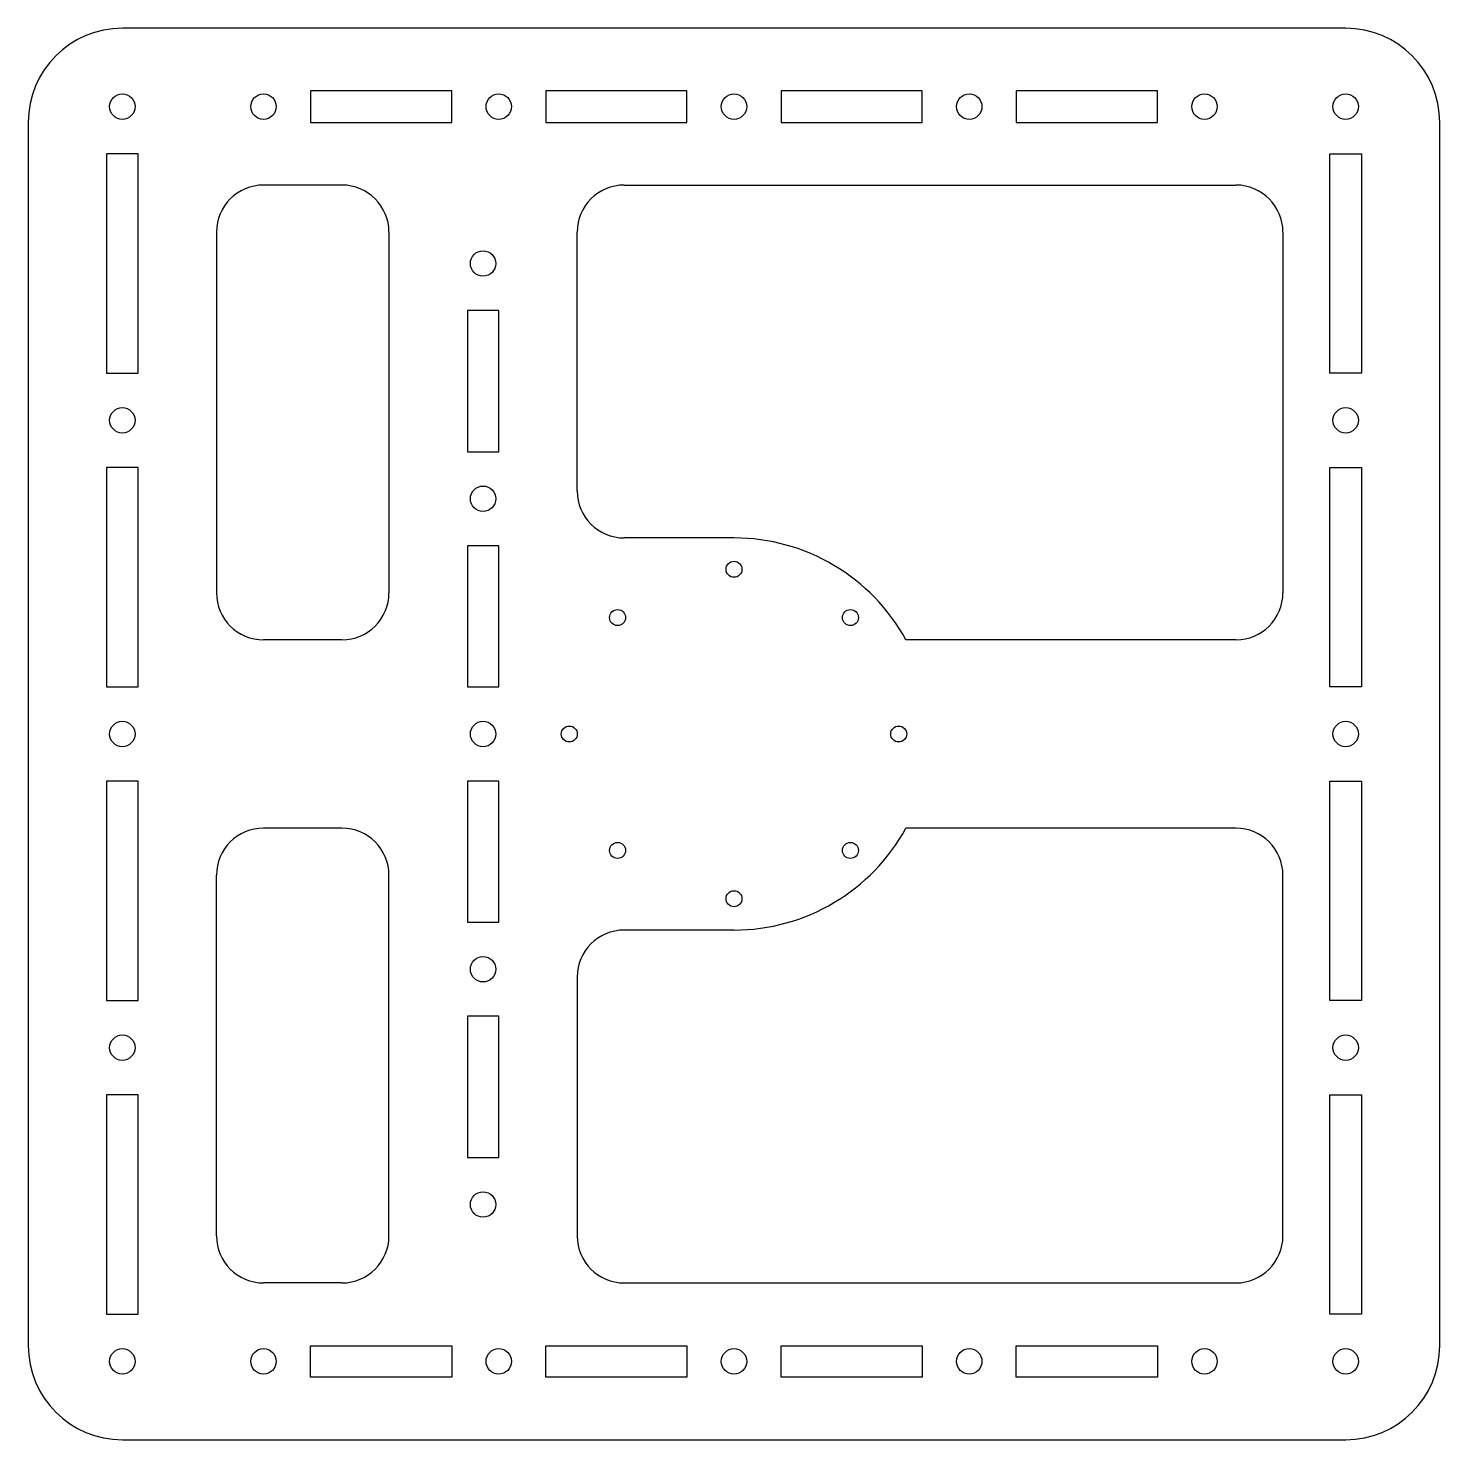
# Model space of a CAD drawing. Header units: millimetres. Extents: x -225 to 225, y -225 to 225.
import ezdxf

# ---------------------------------------------------------------- set-up
doc = ezdxf.new("R2010")
doc.units = ezdxf.units.MM

msp = doc.modelspace()

# ---------------------------------------------------------------- linework, layer by layer
at = {"color": 7, "linetype": 'Continuous', "lineweight": 25}
for p, q in [((195, 225), (-195, 225)), ((-135, 205), (-135, 195)), ((-90, 205), (-135, 205)), ((-90, 195), (-90, 205)), ((-60, 205), (-60, 195)), ((-15, 205), (-60, 205)), ((-15, 195), (-15, 205)), ((15, 205), (15, 195)), ((60, 205), (15, 205)), ((60, 195), (60, 205)), ((90, 205), (90, 195)), ((135, 205), (90, 205)), ((135, 195), (135, 205)), ((-225, 195), (-225, -195)), ((-135, 195), (-90, 195)), ((-60, 195), (-15, 195)), ((15, 195), (60, 195)), ((90, 195), (135, 195)), ((225, -195), (225, 195)), ((-200, 185), (-200, 115)), ((-190, 185), (-200, 185)), ((-190, 115), (-190, 185)), ((190, 115), (190, 185)), ((190, 185), (200, 185)), ((200, 185), (200, 115)), ((-125, 175), (-150, 175)), ((-35, 175), (160, 175)), ((-165, 160), (-165, 45)), ((-110, 160), (-110, 45)), ((-50, 77.5), (-50, 160)), ((175, 160), (175, 45)), ((-85, 135), (-85, 90)), ((-75, 135), (-85, 135)), ((-75, 90), (-75, 135)), ((-200, 115), (-190, 115)), ((200, 115), (190, 115)), ((-85, 90), (-75, 90)), ((-200, 85), (-200, 15)), ((-190, 85), (-200, 85)), ((-190, 15), (-190, 85)), ((190, 15), (190, 85)), ((190, 85), (200, 85)), ((200, 85), (200, 15)), ((-85, 60), (-85, 15)), ((-75, 60), (-85, 60)), ((-75, 15), (-75, 60)), ((0, 62.5), (-35, 62.5)), ((-125, 30), (-150, 30)), ((160, 30), (54.83, 30)), ((-200, 15), (-190, 15)), ((-85, 15), (-75, 15)), ((200, 15), (190, 15)), ((-200, -15), (-200, -85)), ((-190, -15), (-200, -15)), ((-190, -85), (-190, -15)), ((-85, -15), (-85, -60)), ((-75, -15), (-85, -15)), ((-75, -60), (-75, -15)), ((190, -85), (190, -15)), ((190, -15), (200, -15)), ((200, -15), (200, -85)), ((-125, -30), (-150, -30)), ((160, -30), (54.83, -30)), ((-165, -160), (-165, -45)), ((-110, -160), (-110, -45)), ((175, -160), (175, -45)), ((-85, -60), (-75, -60)), ((0, -62.5), (-35, -62.5)), ((-50, -77.5), (-50, -160)), ((-200, -85), (-190, -85)), ((200, -85), (190, -85)), ((-85, -90), (-85, -135)), ((-75, -90), (-85, -90)), ((-75, -135), (-75, -90)), ((-200, -115), (-200, -185)), ((-190, -115), (-200, -115)), ((-190, -185), (-190, -115)), ((190, -185), (190, -115)), ((190, -115), (200, -115)), ((200, -115), (200, -185)), ((-85, -135), (-75, -135)), ((-125, -175), (-150, -175)), ((-35, -175), (160, -175)), ((-200, -185), (-190, -185)), ((200, -185), (190, -185)), ((-135, -195), (-90, -195)), ((-135, -205), (-135, -195)), ((-90, -195), (-90, -205)), ((-60, -195), (-15, -195)), ((-60, -205), (-60, -195)), ((-15, -195), (-15, -205)), ((15, -195), (60, -195)), ((15, -205), (15, -195)), ((60, -195), (60, -205)), ((90, -195), (135, -195)), ((90, -205), (90, -195)), ((135, -195), (135, -205)), ((-90, -205), (-135, -205)), ((-15, -205), (-60, -205)), ((60, -205), (15, -205)), ((135, -205), (90, -205)), ((-195, -225), (195, -225))]:
    msp.add_line(p, q, dxfattribs=at)
for centre, radius in [((-195, 200), 4.05), ((-150, 200), 4.05), ((-75, 200), 4.05), ((0, 200), 4.05), ((75, 200), 4.05), ((150, 200), 4.05), ((195, 200), 4.05), ((-80, 150), 4.05), ((-195, 100), 4.05), ((195, 100), 4.05), ((-80, 75), 4.05), ((0, 52.5), 2.55), ((-37.12, 37.12), 2.55), ((37.12, 37.12), 2.55), ((-195, 0), 4.05), ((-80, 0), 4.05), ((-52.5, 0), 2.55), ((52.5, 0), 2.55), ((195, 0), 4.05), ((-37.12, -37.12), 2.55), ((37.12, -37.12), 2.55), ((0, -52.5), 2.55), ((-80, -75), 4.05), ((-195, -100), 4.05), ((195, -100), 4.05), ((-80, -150), 4.05), ((-195, -200), 4.05), ((-150, -200), 4.05), ((-75, -200), 4.05), ((0, -200), 4.05), ((75, -200), 4.05), ((150, -200), 4.05), ((195, -200), 4.05)]:
    msp.add_circle(centre, radius, dxfattribs=at)
for centre, radius, start, end in [((-195, 195), 30, 90, 180), ((195, 195), 30, 0, 90), ((-150, 160), 15, 90, 180), ((-125, 160), 15, 0, 90), ((-35, 160), 15, 90, 180), ((160, 160), 15, 0, 90), ((-35, 77.5), 15, 180, 270), ((0, 0), 62.5, 28.6854, 90), ((-150, 45), 15, 180, 270), ((-125, 45), 15, 270, 0), ((160, 45), 15, 270, 0), ((-150, -45), 15, 90, 180), ((-125, -45), 15, 0, 90), ((0, 0), 62.5, 270, 331.3146), ((160, -45), 15, 0, 90), ((-35, -77.5), 15, 90, 180), ((-150, -160), 15, 180, 270), ((-125, -160), 15, 270, 0), ((-35, -160), 15, 180, 270), ((160, -160), 15, 270, 0), ((-195, -195), 30, 180, 270), ((195, -195), 30, 270, 0)]:
    msp.add_arc(centre, radius, start, end, dxfattribs=at)

doc.saveas('drawing.dxf')
